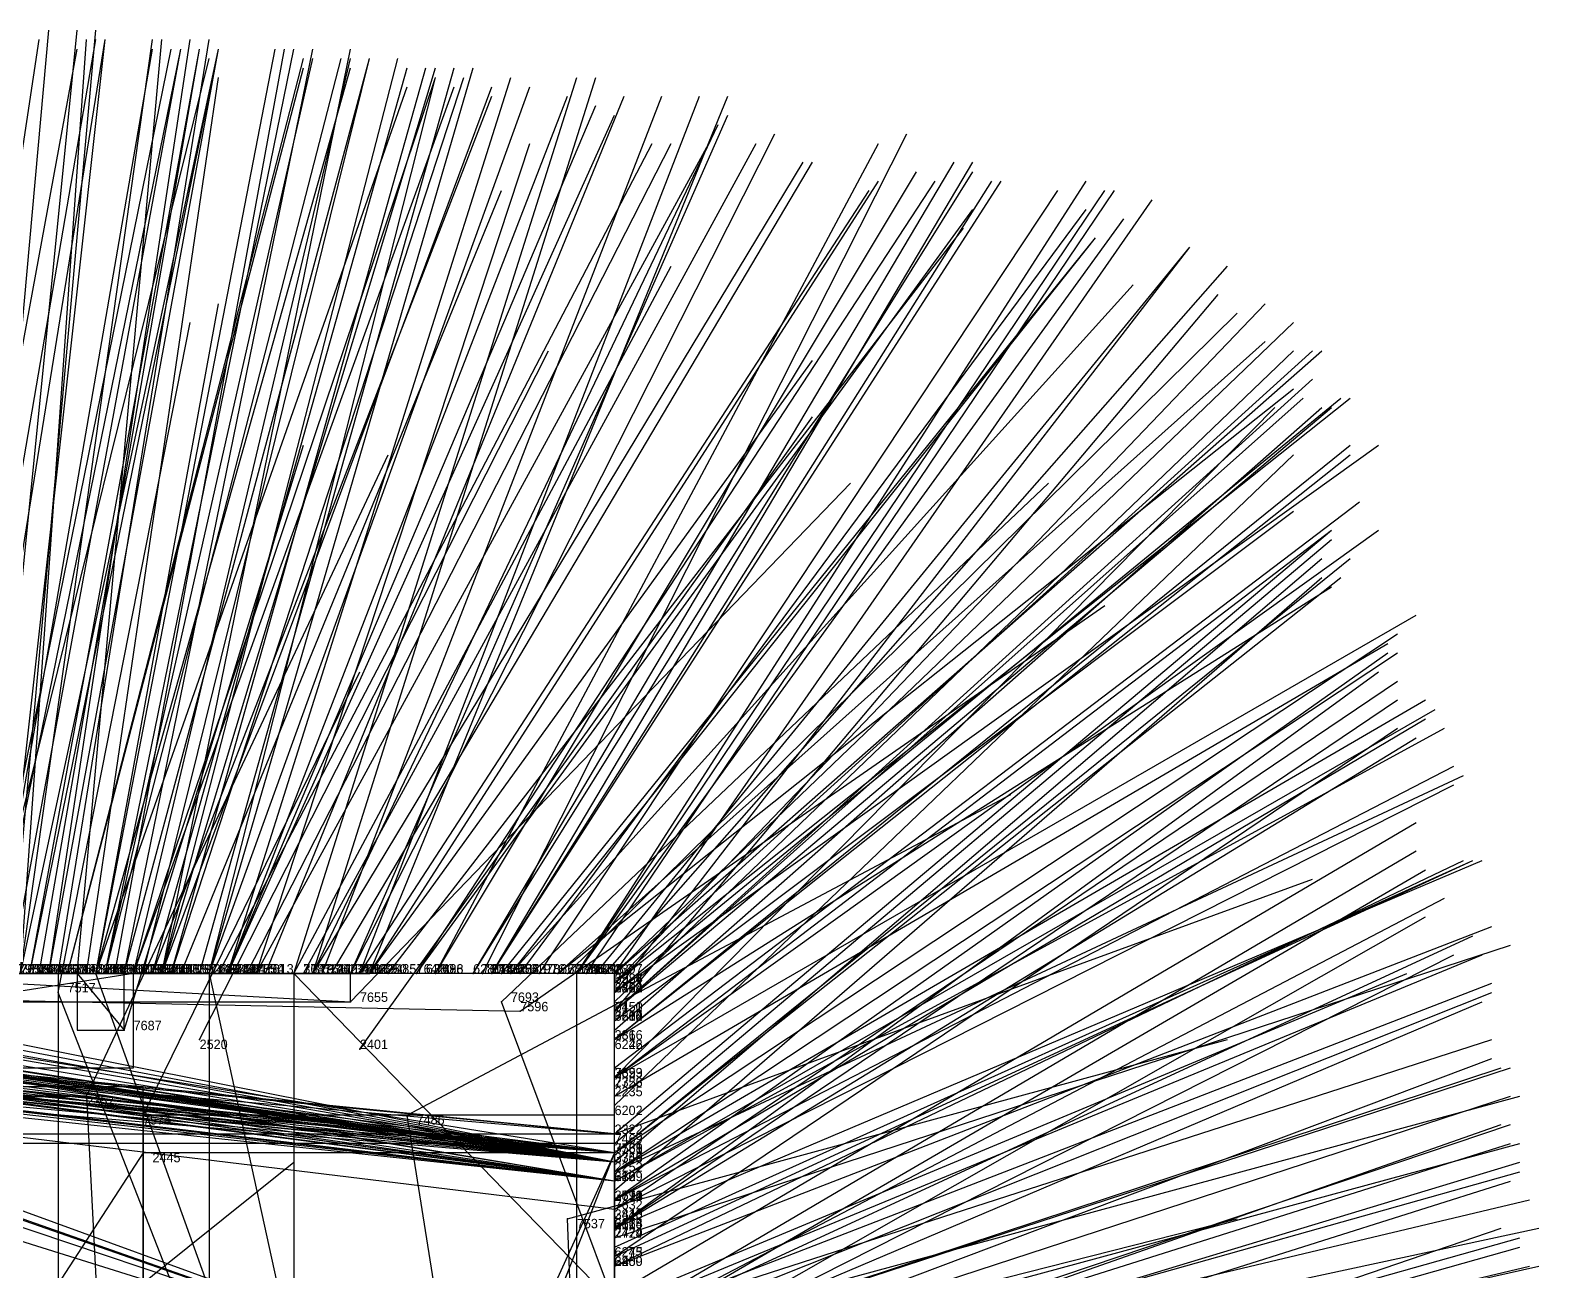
# Model space of a CAD drawing. Extents: x -0.07 to 1.1, y -0.07 to 1.1.
# Drawn here: x 0.938 to 1.098, y 0.9685 to 1.1 of the extents above; entities that cross this region are included whole.
import ezdxf

# ---------------------------------------------------------------- set-up
doc = ezdxf.new("R2010")
doc.units = 0
for name, color, linetype in [('Clients', 3, 'CONTINUOUS'), ('Facilities', 3, 'CONTINUOUS'), ('Facilities_lines', 3, 'CONTINUOUS'), ('Min_max_boxes', 1, 'CONTINUOUS'), ('Normals', 1, 'CONTINUOUS'), ('Source_points', 5, 'CONTINUOUS'), ('Text', 3, 'CONTINUOUS')]:
    doc.layers.add(name, color=color, linetype=linetype)

msp = doc.modelspace()

# ---------------------------------------------------------------- linework, layer by layer
at = {"layer": 'Clients', "color": 5}
for p in [(0.945, 1, 0.995), (0.966, 1, 0.988), (0.974, 1, 0.994), (0.941, 0.998, 1), (0.972, 0.997, 1), (0.988, 0.997, 1), (0.99, 0.996, 1), (1, 0.995, 0.983), (0.948, 0.994, 1), (0.95, 0.985, 1), (0.978, 0.985, 1), (1, 0.983, 0.986), (0.95, 0.981), (0.995, 0.974, 1)]:
    msp.add_point(p, dxfattribs=at)
at = {"layer": 'Facilities', "color": 3}
for p in [(0.939, 1, 0.102), (0.94, 1, 0.25), (0.94, 1, 0.633), (0.94, 1, 0.609), (0.941, 1, 0.186), (0.942, 1, 0.058), (0.942, 1, 0.554), (0.943, 1, 0.944), (0.944, 1, 0.969), (0.945, 1, 0.24), (0.945, 1, 0.487), (0.945, 1, 0.757), (0.946, 1, 0.093), (0.946, 1, 0.64), (0.946, 1, 0.831), (0.947, 1, 0.161), (0.948, 1, 0.192), (0.948, 1, 0.322), (0.949, 1, 0.151), (0.949, 1, 0.491), (0.949, 1, 0.727), (0.95, 1, 0.12), (0.951, 1, 0.344), (0.951, 1, 0.518), (0.952, 1, 0.24), (0.952, 1, 0.529), (0.952, 1, 0.601), (0.952, 1, 0.837), (0.953, 1, 0.106), (0.953, 1, 0.236), (0.953, 1, 0.616), (0.954, 1, 0.016), (0.956, 1, 0.309), (0.957, 1, 0.188), (0.957, 1, 0.723), (0.957, 1, 0.956), (0.958, 1, 0.475), (0.959, 1, 0.083), (0.959, 1, 0.177), (0.959, 1, 0.428), (0.959, 1, 0.544), (0.961, 1, 0.477), (0.962, 1, 0.231), (0.962, 1, 0.974), (0.963, 1, 0.859), (0.966, 1, 0.302), (0.967, 1, 0.445), (0.968, 1, 0.301), (0.968, 1, 0.699), (0.968, 1, 0.72), (0.969, 1, 0.596), (0.97, 1, 0.508), (0.972, 1, 0.179), (0.972, 1, 0.638), (0.973, 1, 0.055), (0.973, 1, 0.827), (0.974, 1, 0.236), (0.974, 1, 0.17), (0.976, 1, 0.084), (0.979, 1, 0.663), (0.979, 1, 0.788), (0.981, 1, 0.822), (0.981, 1, 0.886), (0.985, 1, 0.525), (0.985, 1, 0.897), (0.986, 1, 0.763), (0.987, 1, 0.471), (0.987, 1, 0.749), (0.987, 1, 0.899), (0.988, 1, 0.144), (0.989, 1, 0.271), (0.989, 1, 0.809), (0.99, 1, 0.537), (0.992, 1, 0.386), (0.994, 1, 0.687), (0.994, 1, 0.649), (0.995, 1, 0.776), (0.996, 1, 0.355), (0.996, 1, 0.9), (0.996, 1, 0.93), (0.997, 1, 0.323), (0.998, 1, 0.602), (0.999, 1, 0.911), (1, 1, 0.141), (1, 1, 0.358), (1, 1, 0.527), (1, 0.999, 0.251), (1, 0.999, 0.134), (1, 0.999, 0.866), (1, 0.998, 0.066), (1, 0.998, 0.138), (1, 0.998, 0.559), (1, 0.997, 0.716), (1, 0.996, 0.462), (1, 0.996, 0.592), (1, 0.996, 0.877), (1, 0.996, 0.944), (1, 0.996, 0.879), (1, 0.994, 0.455), (0.956, 0.993), (0.973, 0.992), (1, 0.993, 0.015), (1, 0.993, 0.624), (1, 0.993, 0.702), (1, 0.99, 0.872), (1, 0.989, 0.057), (1, 0.989, 0.031), (1, 0.989, 0.306), (1, 0.989, 0.955), (0.944, 0.987), (1, 0.987, 0.021), (1, 0.986, 0.566), (1, 0.983, 0.22), (1, 0.982, 0.316), (1, 0.981, 0.198), (1, 0.981, 0.377), (1, 0.981, 0.358), (1, 0.981, 0.354), (1, 0.981, 0.856), (1, 0.98, 0.352), (1, 0.979, 0.059), (1, 0.979, 0.145), (1, 0.979, 0.75), (1, 0.978, 0.459), (1, 0.978, 0.752), (1, 0.977, 0.341), (1, 0.976, 0.129), (1, 0.976, 0.331), (1, 0.976, 0.926), (1, 0.975, 0.146), (1, 0.975, 0.401), (1, 0.973, 0.061), (1, 0.973, 0.143), (1, 0.973, 0.499), (1, 0.973, 0.605), (1, 0.972, 0.826), (1, 0.971, 0.672), (1, 0.97, 0.59), (1, 0.97, 0.727), (1, 0.969, 0.044), (1, 0.969, 0.377)]:
    msp.add_point(p, dxfattribs=at)
at = {"layer": 'Facilities_lines', "color": 3}
for p, q in [((0.949, 1, 0.727), (0.703, 1, 0.718)), ((0.949, 1, 0.727), (0.72, 1, 0.743)), ((0.952, 1, 0.601), (0.724, 1, 0.622)), ((0.724, 1, 0.972), (0.974, 1, 0.994)), ((0.949, 1, 0.727), (0.726, 1, 0.754)), ((0.952, 1, 0.601), (0.741, 1, 0.563)), ((0.952, 1, 0.601), (0.763, 1, 0.591)), ((1, 0.98, 0.352), (0.765, 1, 0.392)), ((0.959, 1, 0.428), (0.765, 1, 0.464)), ((0.952, 1, 0.601), (0.769, 1, 0.577)), ((0.952, 1, 0.601), (0.781, 1, 0.554)), ((1, 0.98, 0.352), (0.785, 1, 0.352)), ((0.952, 1, 0.601), (0.789, 1, 0.555)), ((0.952, 1, 0.601), (0.791, 1, 0.533)), ((0.959, 1, 0.428), (0.792, 1, 0.484)), ((1, 0.981, 0.358), (0.794, 1, 0.387)), ((1, 0.975, 0.401), (0.794, 1, 0.425)), ((1, 0.978, 0.752), (0.794, 1, 0.747)), ((1, 0.981, 0.358), (0.795, 1, 0.404)), ((0.959, 1, 0.428), (0.796, 1, 0.502)), ((1, 0.981, 0.358), (0.797, 1, 0.424)), ((0.952, 1, 0.601), (0.797, 1, 0.558)), ((1, 0.98, 0.352), (0.802, 1, 0.346)), ((1, 0.98, 0.352), (0.804, 1, 0.355)), ((0.804, 1, 0.971), (1, 0.983, 0.986)), ((0.804, 1, 0.971), (0.99, 0.996, 1)), ((1, 0.981, 0.358), (0.805, 1, 0.414)), ((1, 0.978, 0.752), (0.805, 1, 0.744)), ((1, 0.978, 0.752), (0.811, 1, 0.713)), ((1, 0.978, 0.752), (0.812, 1, 0.732)), ((1, 0.98, 0.352), (0.814, 1, 0.285)), ((1, 0.978, 0.752), (0.815, 1, 0.743)), ((1, 0.981, 0.358), (0.816, 1, 0.431)), ((1, 0.98, 0.352), (0.818, 1, 0.342)), ((1, 0.981, 0.358), (0.819, 1, 0.439)), ((1, 0.983, 0.22), (0.824, 1, 0.275)), ((0.947, 1, 0.161), (0.826, 1, 0.239)), ((1, 0.98, 0.352), (0.828, 1, 0.331)), ((1, 0.983, 0.22), (0.829, 1, 0.286)), ((1, 0.978, 0.752), (0.83, 1, 0.728)), ((1, 0.978, 0.752), (0.832, 1, 0.725)), ((1, 0.981, 0.358), (0.838, 1, 0.429)), ((1, 0.98, 0.352), (0.839, 1, 0.42)), ((1, 0.978, 0.752), (0.84, 1, 0.727)), ((1, 0.978, 0.752), (0.841, 1, 0.714)), ((1, 0.98, 0.352), (0.844, 1, 0.279)), ((1, 0.978, 0.752), (0.846, 1, 0.706)), ((1, 0.952, 0.518), (0.846, 1, 0.539)), ((1, 0.981, 0.198), (0.851, 1, 0.255)), ((1, 0.98, 0.352), (0.853, 1, 0.325)), ((1, 0.98, 0.352), (0.853, 1, 0.409)), ((1, 0.978, 0.752), (0.855, 1, 0.664)), ((1, 0.98, 0.352), (0.856, 1, 0.314)), ((1, 0.952, 0.518), (0.857, 1, 0.547)), ((1, 0.98, 0.352), (0.859, 1, 0.396)), ((1, 0.98, 0.352), (0.86, 1, 0.43)), ((1, 0.98, 0.352), (0.86, 1, 0.319)), ((1, 0.98, 0.352), (0.862, 1, 0.332)), ((1, 0.952, 0.518), (0.862, 1, 0.512)), ((1, 0.952, 0.518), (0.862, 1, 0.524)), ((1, 0.98, 0.352), (0.863, 1, 0.302)), ((1, 0.952, 0.518), (0.863, 1, 0.492)), ((1, 0.98, 0.352), (0.865, 1, 0.287)), ((1, 0.978, 0.752), (0.867, 1, 0.742)), ((1, 0.952, 0.518), (0.868, 1, 0.561)), ((1, 0.98, 0.352), (0.869, 1, 0.315)), ((1, 0.978, 0.752), (0.869, 1, 0.697)), ((1, 0.98, 0.352), (0.87, 1, 0.279)), ((1, 0.98, 0.352), (0.87, 1, 0.374)), ((1, 0.98, 0.352), (0.877, 1, 0.36)), ((1, 0.981, 0.198), (0.882, 1, 0.238)), ((1, 0.98, 0.352), (0.884, 1, 0.291)), ((0.949, 1, 0.151), (0.885, 0.99)), ((1, 0.98, 0.352), (0.889, 1, 0.278)), ((1, 0.98, 0.352), (0.894, 1, 0.29)), ((1, 0.98, 0.352), (0.894, 1, 0.34)), ((1, 0.98, 0.352), (0.899, 1, 0.309)), ((0.917, 1, 0.971), (0.972, 0.997, 1)), ((0.943, 1, 0.944), (0.948, 0.994, 1)), ((1, 0.847, 0.951), (0.945, 1, 0.995)), ((0.957, 1, 0.956), (0.996, 0.822, 1)), ((1, 0.965, 0.958), (0.966, 1, 0.988)), ((1, 0.847, 0.951), (0.941, 0.998, 1)), ((1, 0.965, 0.958), (0.988, 0.997, 1)), ((1, 0.965, 0.958), (1, 0.995, 0.983)), ((0.944, 0.987), (0.672, 0.986)), ((0.944, 0.987), (0.675, 0.988)), ((0.944, 0.987), (0.684, 0.984)), ((0.944, 0.987), (0.688, 0.985)), ((0.944, 0.987), (0.722, 0.983)), ((0.944, 0.987), (0.95, 0.87)), ((1, 0.981, 0.856), (0.95, 0.985, 1)), ((1, 0.847, 0.951), (0.978, 0.985, 1)), ((1, 0.981, 0.198), (0.95, 0.981)), ((1, 0.981, 0.856), (0.974, 0.915, 1)), ((1, 0.981, 0.856), (0.974, 0.924, 1)), ((1, 0.981, 0.198), (1, 0.846, 0.199)), ((1, 0.981, 0.198), (1, 0.855, 0.207)), ((1, 0.981, 0.198), (1, 0.797, 0.261)), ((1, 0.981, 0.377), (1, 0.775, 0.341)), ((1, 0.981, 0.358), (1, 0.802, 0.46)), ((1, 0.981, 0.358), (1, 0.797, 0.456)), ((1, 0.981, 0.358), (1, 0.725, 0.382)), ((1, 0.981, 0.358), (1, 0.706, 0.366)), ((1, 0.981, 0.358), (1, 0.687, 0.368)), ((1, 0.981, 0.358), (1, 0.719, 0.374)), ((1, 0.981, 0.358), (1, 0.738, 0.401)), ((1, 0.98, 0.352), (1, 0.879, 0.498)), ((1, 0.98, 0.352), (1, 0.854, 0.454)), ((1, 0.98, 0.352), (1, 0.882, 0.44)), ((1, 0.98, 0.352), (1, 0.788, 0.404)), ((1, 0.98, 0.352), (1, 0.846, 0.317)), ((1, 0.98, 0.352), (1, 0.804, 0.311)), ((1, 0.98, 0.352), (1, 0.773, 0.346)), ((1, 0.98, 0.352), (1, 0.761, 0.305)), ((1, 0.98, 0.352), (1, 0.781, 0.285)), ((1, 0.98, 0.352), (1, 0.867, 0.43)), ((1, 0.98, 0.352), (1, 0.785, 0.335)), ((1, 0.98, 0.352), (1, 0.805, 0.291)), ((1, 0.98, 0.352), (1, 0.758, 0.363)), ((1, 0.98, 0.352), (1, 0.883, 0.447)), ((1, 0.98, 0.352), (1, 0.87, 0.476)), ((1, 0.98, 0.352), (1, 0.868, 0.282)), ((1, 0.98, 0.352), (1, 0.851, 0.465)), ((1, 0.98, 0.352), (1, 0.857, 0.303)), ((1, 0.98, 0.352), (1, 0.79, 0.324)), ((1, 0.98, 0.352), (1, 0.806, 0.382)), ((1, 0.98, 0.352), (1, 0.824, 0.385)), ((1, 0.98, 0.352), (1, 0.859, 0.412)), ((1, 0.98, 0.352), (1, 0.842, 0.26)), ((1, 0.98, 0.352), (1, 0.851, 0.392)), ((1, 0.98, 0.352), (1, 0.861, 0.412)), ((1, 0.98, 0.352), (1, 0.841, 0.259)), ((1, 0.98, 0.352), (1, 0.803, 0.282)), ((1, 0.98, 0.352), (1, 0.787, 0.392)), ((1, 0.98, 0.352), (1, 0.837, 0.387)), ((1, 0.98, 0.352), (1, 0.852, 0.359)), ((1, 0.98, 0.352), (1, 0.746, 0.359)), ((1, 0.98, 0.352), (1, 0.742, 0.336)), ((1, 0.98, 0.352), (1, 0.757, 0.341)), ((1, 0.978, 0.752), (1, 0.858, 0.749)), ((1, 0.978, 0.752), (1, 0.856, 0.688)), ((1, 0.978, 0.752), (1, 0.795, 0.682)), ((1, 0.978, 0.752), (1, 0.807, 0.67)), ((1, 0.978, 0.752), (1, 0.841, 0.667)), ((1, 0.978, 0.752), (1, 0.841, 0.663)), ((1, 0.978, 0.752), (1, 0.753, 0.729)), ((1, 0.978, 0.752), (1, 0.728, 0.755)), ((1, 0.978, 0.752), (1, 0.797, 0.746)), ((1, 0.978, 0.752), (1, 0.765, 0.713)), ((1, 0.978, 0.752), (1, 0.855, 0.688)), ((1, 0.978, 0.752), (1, 0.871, 0.69)), ((1, 0.978, 0.752), (1, 0.896, 0.753)), ((1, 0.978, 0.752), (1, 0.84, 0.666)), ((1, 0.978, 0.752), (1, 0.853, 0.632)), ((1, 0.978, 0.752), (1, 0.819, 0.683)), ((1, 0.978, 0.752), (1, 0.839, 0.69)), ((1, 0.978, 0.752), (1, 0.844, 0.655)), ((1, 0.978, 0.752), (1, 0.769, 0.715)), ((1, 0.978, 0.752), (1, 0.822, 0.746)), ((1, 0.978, 0.752), (1, 0.848, 0.634)), ((1, 0.978, 0.752), (1, 0.857, 0.687)), ((1, 0.978, 0.752), (1, 0.855, 0.664)), ((1, 0.978, 0.752), (1, 0.85, 0.664)), ((1, 0.978, 0.752), (1, 0.879, 0.685)), ((1, 0.978, 0.752), (1, 0.839, 0.746)), ((1, 0.978, 0.752), (1, 0.762, 0.79)), ((1, 0.978, 0.752), (1, 0.858, 0.815)), ((1, 0.975, 0.401), (1, 0.752, 0.418)), ((1, 0.975, 0.401), (1, 0.875, 0.551)), ((1, 0.975, 0.401), (1, 0.86, 0.535)), ((1, 0.975, 0.401), (1, 0.878, 0.552)), ((1, 0.975, 0.401), (1, 0.857, 0.533)), ((1, 0.847, 0.951), (0.995, 0.974, 1))]:
    msp.add_line(p, q, dxfattribs=at)
at = {"layer": 'Min_max_boxes', "color": 1}
for p, q in [((0.703, 1, 0.718), (0.949, 1, 0.718)), ((0.949, 1, 0.718), (0.703, 1, 0.718)), ((0.703, 1, 0.754), (0.949, 1, 0.754)), ((0.949, 1, 0.754), (0.703, 1, 0.754)), ((0.724, 1, 0.533), (0.952, 1, 0.533)), ((0.952, 1, 0.533), (0.724, 1, 0.533)), ((0.724, 1, 0.622), (0.952, 1, 0.622)), ((0.952, 1, 0.622), (0.724, 1, 0.622)), ((0.724, 1, 0.972), (0.974, 1, 0.972)), ((0.974, 1, 0.972), (0.724, 1, 0.972)), ((0.724, 1, 0.994), (0.974, 1, 0.994)), ((0.974, 1, 0.994), (0.724, 1, 0.994)), ((1, 1, 0.259), (0.765, 1, 0.259)), ((1, 1, 0.498), (0.765, 1, 0.498)), ((0.765, 1, 0.428), (0.959, 1, 0.428)), ((0.959, 1, 0.428), (0.765, 1, 0.428)), ((0.765, 1, 0.502), (0.959, 1, 0.502)), ((0.959, 1, 0.502), (0.765, 1, 0.502)), ((1, 1, 0.358), (0.794, 1, 0.358)), ((1, 1, 0.46), (0.794, 1, 0.46)), ((1, 1, 0.401), (0.794, 1, 0.401)), ((1, 1, 0.552), (0.794, 1, 0.552)), ((1, 1, 0.632), (0.794, 1, 0.632)), ((1, 1, 0.815), (0.794, 1, 0.815)), ((0.972, 1, 0.764), (0.8, 1, 0.764)), ((0.972, 1, 1), (0.8, 1, 1)), ((1, 1, 0.971), (0.804, 1, 0.971)), ((1, 1, 1), (0.804, 1, 1)), ((1, 1, 0.491), (0.807, 1, 0.491)), ((1, 1, 0.622), (0.807, 1, 0.622)), ((1, 1, 0.22), (0.824, 1, 0.22)), ((1, 1, 0.286), (0.824, 1, 0.286)), ((0.826, 1, 0.161), (0.947, 1, 0.161)), ((0.947, 1, 0.161), (0.826, 1, 0.161)), ((0.826, 1, 0.239), (0.947, 1, 0.239)), ((0.947, 1, 0.239), (0.826, 1, 0.239)), ((1, 1, 0.378), (0.827, 1, 0.378)), ((1, 1, 0.496), (0.827, 1, 0.496)), ((1, 1, 0.546), (0.848, 1, 0.546)), ((1, 1, 0.673), (0.848, 1, 0.673)), ((1, 1), (0.851, 1)), ((1, 1, 0.261), (0.851, 1, 0.261)), ((0.949, 1), (0.885, 1)), ((0.949, 1, 0.151), (0.885, 1, 0.151)), ((1, 1, 0.76), (0.941, 1, 0.76)), ((0.941, 1, 0.76), (0.941, 0.778, 0.76)), ((1, 1, 1), (0.941, 1, 1)), ((0.941, 1, 1), (0.941, 0.778, 1)), ((0.941, 1, 0.76), (0.941, 1, 1)), ((0.948, 1, 0.944), (0.943, 1, 0.944)), ((0.943, 1, 0.944), (0.943, 0.994, 0.944)), ((0.948, 1, 1), (0.943, 1, 1)), ((0.943, 1, 1), (0.943, 0.994, 1)), ((0.943, 1, 0.944), (0.943, 1, 1)), ((0.947, 1, 0.161), (0.947, 1, 0.161)), ((0.947, 1, 0.239), (0.947, 1, 0.239)), ((0.947, 1, 0.161), (0.947, 1, 0.239)), ((0.947, 1, 0.161), (0.947, 1, 0.239)), ((0.948, 0.994, 0.944), (0.948, 1, 0.944)), ((0.948, 0.994, 1), (0.948, 1, 1)), ((0.948, 1, 0.944), (0.948, 1, 1)), ((0.949, 0.99), (0.949, 1)), ((0.949, 0.99, 0.151), (0.949, 1, 0.151)), ((0.949, 1), (0.949, 1, 0.151)), ((0.949, 1, 0.718), (0.949, 1, 0.718)), ((0.949, 1, 0.754), (0.949, 1, 0.754)), ((0.949, 1, 0.718), (0.949, 1, 0.754)), ((0.949, 1, 0.718), (0.949, 1, 0.754)), ((0.952, 1, 0.533), (0.952, 1, 0.533)), ((0.952, 1, 0.622), (0.952, 1, 0.622)), ((0.952, 1, 0.533), (0.952, 1, 0.622)), ((0.952, 1, 0.533), (0.952, 1, 0.622)), ((0.996, 1, 0.956), (0.957, 1, 0.956)), ((0.957, 1, 0.956), (0.957, 0.822, 0.956)), ((0.996, 1, 1), (0.957, 1, 1)), ((0.957, 1, 1), (0.957, 0.822, 1)), ((0.957, 1, 0.956), (0.957, 1, 1)), ((0.959, 1, 0.428), (0.959, 1, 0.428)), ((0.959, 1, 0.502), (0.959, 1, 0.502)), ((0.959, 1, 0.428), (0.959, 1, 0.502)), ((0.959, 1, 0.428), (0.959, 1, 0.502)), ((1, 1, 0.844), (0.966, 1, 0.844)), ((0.966, 1, 0.844), (0.966, 0.735, 0.844)), ((1, 1, 1), (0.966, 1, 1)), ((0.966, 1, 1), (0.966, 0.735, 1)), ((0.966, 1, 0.844), (0.966, 1, 1)), ((0.972, 0.997, 0.764), (0.972, 1, 0.764)), ((0.972, 0.997, 1), (0.972, 1, 1)), ((0.972, 1, 0.764), (0.972, 1, 1)), ((0.974, 1, 0.972), (0.974, 1, 0.972)), ((0.974, 1, 0.994), (0.974, 1, 0.994)), ((0.974, 1, 0.972), (0.974, 1, 0.994)), ((0.974, 1, 0.972), (0.974, 1, 0.994)), ((0.996, 0.822, 0.956), (0.996, 1, 0.956)), ((0.996, 0.822, 1), (0.996, 1, 1)), ((0.996, 1, 0.956), (0.996, 1, 1)), ((1, 0.983, 0.22), (1, 1, 0.22)), ((1, 0.983, 0.286), (1, 1, 0.286)), ((1, 1, 0.22), (1, 1, 0.286)), ((1, 0.797), (1, 1)), ((1, 0.797, 0.261), (1, 1, 0.261)), ((1, 1), (1, 1, 0.261)), ((1, 0.699, 0.378), (1, 1, 0.378)), ((1, 0.699, 0.496), (1, 1, 0.496)), ((1, 1, 0.378), (1, 1, 0.496)), ((1, 0.742, 0.259), (1, 1, 0.259)), ((1, 0.742, 0.498), (1, 1, 0.498)), ((1, 1, 0.259), (1, 1, 0.498)), ((1, 0.687, 0.358), (1, 1, 0.358)), ((1, 0.687, 0.46), (1, 1, 0.46)), ((1, 1, 0.358), (1, 1, 0.46)), ((1, 0.752, 0.401), (1, 1, 0.401)), ((1, 0.752, 0.552), (1, 1, 0.552)), ((1, 1, 0.401), (1, 1, 0.552)), ((1, 0.677, 0.546), (1, 1, 0.546)), ((1, 0.677, 0.673), (1, 1, 0.673)), ((1, 1, 0.546), (1, 1, 0.673)), ((1, 0.728, 0.632), (1, 1, 0.632)), ((1, 0.728, 0.815), (1, 1, 0.815)), ((1, 1, 0.632), (1, 1, 0.815)), ((1, 0.716, 0.491), (1, 1, 0.491)), ((1, 0.716, 0.622), (1, 1, 0.622)), ((1, 1, 0.491), (1, 1, 0.622)), ((1, 0.778, 0.76), (1, 1, 0.76)), ((1, 0.778, 1), (1, 1, 1)), ((1, 1, 0.76), (1, 1, 1)), ((1, 0.983, 0.971), (1, 1, 0.971)), ((1, 0.983, 1), (1, 1, 1)), ((1, 1, 0.971), (1, 1, 1)), ((1, 0.735, 0.844), (1, 1, 0.844)), ((1, 0.735, 1), (1, 1, 1)), ((1, 1, 0.844), (1, 1, 1)), ((0.8, 0.997, 0.764), (0.972, 0.997, 0.764)), ((0.8, 0.997, 1), (0.972, 0.997, 1)), ((0.972, 0.997, 0.764), (0.972, 0.997, 1)), ((0.943, 0.994, 0.944), (0.948, 0.994, 0.944)), ((0.943, 0.994, 1), (0.948, 0.994, 1)), ((0.943, 0.994, 0.944), (0.943, 0.994, 1)), ((0.948, 0.994, 0.944), (0.948, 0.994, 1)), ((0.885, 0.99), (0.949, 0.99)), ((0.885, 0.99, 0.151), (0.949, 0.99, 0.151)), ((0.949, 0.99), (0.949, 0.99, 0.151)), ((0.95, 0.988), (0.672, 0.988)), ((0.95, 0.988), (0.672, 0.988)), ((0.95, 0.87), (0.95, 0.988)), ((0.95, 0.87), (0.95, 0.988)), ((0.95, 0.988), (0.95, 0.988)), ((1, 0.985, 0.856), (0.95, 0.985, 0.856)), ((0.95, 0.985, 0.856), (0.95, 0.915, 0.856)), ((1, 0.985, 1), (0.95, 0.985, 1)), ((0.95, 0.985, 1), (0.95, 0.915, 1)), ((0.95, 0.985, 0.856), (0.95, 0.985, 1)), ((1, 0.915, 0.856), (1, 0.985, 0.856)), ((1, 0.915, 1), (1, 0.985, 1)), ((1, 0.985, 0.856), (1, 0.985, 1)), ((0.804, 0.983, 0.971), (1, 0.983, 0.971)), ((0.804, 0.983, 1), (1, 0.983, 1)), ((0.824, 0.983, 0.22), (1, 0.983, 0.22)), ((0.824, 0.983, 0.286), (1, 0.983, 0.286)), ((1, 0.983, 0.22), (1, 0.983, 0.286)), ((1, 0.983, 0.971), (1, 0.983, 1)), ((1, 0.982), (0.908, 0.982)), ((1, 0.982, 0.051), (0.908, 0.982, 0.051)), ((1, 0.885), (1, 0.982)), ((1, 0.885, 0.051), (1, 0.982, 0.051)), ((1, 0.982), (1, 0.982, 0.051)), ((1, 0.775, 0.341), (1, 0.981, 0.341)), ((1, 0.981, 0.341), (1, 0.981, 0.341)), ((1, 0.981, 0.341), (1, 0.775, 0.341)), ((1, 0.775, 0.377), (1, 0.981, 0.377)), ((1, 0.981, 0.377), (1, 0.981, 0.377)), ((1, 0.981, 0.377), (1, 0.775, 0.377)), ((1, 0.981, 0.341), (1, 0.981, 0.377)), ((1, 0.981, 0.341), (1, 0.981, 0.377))]:
    msp.add_line(p, q, dxfattribs=at)
at = {"layer": 'Normals', "color": 1}
for p, q in [((0.924, 1, 0.484), (0.939, 1.099, 0.483)), ((0.928, 1, 0.367), (0.945, 1.099, 0.368)), ((0.93, 1, 0.365), (0.946, 1.099, 0.365)), ((0.931, 1, 0.264), (0.94, 1.1, 0.265)), ((0.933, 1, 0.584), (0.943, 1.1, 0.585)), ((0.935, 1, 0.125), (0.946, 1.099, 0.127)), ((0.936, 1, 0.228), (0.945, 1.1, 0.226)), ((0.937, 1, 0.891), (0.951, 1.099, 0.891)), ((0.937, 1, 0.945), (0.944, 1.099, 0.958)), ((0.94, 1, 0.25), (0.955, 1.099, 0.252)), ((0.94, 1, 0.633), (0.955, 1.099, 0.634)), ((0.941, 1, 0.186), (0.957, 1.099, 0.187)), ((0.943, 1, 0.944), (0.952, 1.099, 0.957)), ((0.925, 1, 0.845), (0.943, 1.098, 0.841)), ((0.933, 1, 0.513), (0.953, 1.098, 0.515)), ((0.934, 1, 0.21), (0.951, 1.098, 0.212)), ((0.934, 1, 0.676), (0.954, 1.098, 0.68)), ((0.936, 1, 0.424), (0.954, 1.098, 0.424)), ((0.937, 1, 0.859), (0.958, 1.098, 0.853)), ((0.938, 1, 0.805), (0.956, 1.098, 0.806)), ((0.938, 1, 0.788), (0.958, 1.098, 0.786)), ((0.939, 1, 0.102), (0.956, 1.098, 0.096)), ((0.94, 1, 0.609), (0.958, 1.098, 0.611)), ((0.945, 1, 0.24), (0.964, 1.098, 0.242)), ((0.946, 1, 0.831), (0.966, 1.098, 0.828)), ((0.947, 1, 0.161), (0.965, 1.098, 0.161)), ((0.948, 1, 0.192), (0.968, 1.098, 0.192)), ((0.952, 1, 0.837), (0.972, 1.098, 0.833)), ((0.933, 1, 0.475), (0.957, 1.097, 0.469)), ((0.942, 1, 0.554), (0.967, 1.097, 0.553)), ((0.942, 1, 0.058), (0.967, 1.096, 0.044)), ((0.945, 1, 0.757), (0.972, 1.096, 0.753)), ((0.946, 1, 0.093), (0.971, 1.097, 0.09)), ((0.946, 1, 0.64), (0.968, 1.097, 0.641)), ((0.948, 1, 0.322), (0.974, 1.097, 0.323)), ((0.949, 1, 0.151), (0.972, 1.097, 0.153)), ((0.95, 1, 0.12), (0.974, 1.097, 0.117)), ((0.951, 1, 0.344), (0.978, 1.096, 0.345)), ((0.952, 1, 0.24), (0.977, 1.097, 0.241)), ((0.952, 1, 0.601), (0.981, 1.096, 0.604)), ((0.953, 1, 0.236), (0.98, 1.096, 0.237)), ((0.956, 1, 0.309), (0.983, 1.096, 0.314)), ((0.957, 1, 0.188), (0.985, 1.096, 0.19)), ((0.944, 1, 0.969), (0.958, 1.095, 0.997)), ((0.949, 1, 0.727), (0.981, 1.095, 0.73)), ((0.953, 1, 0.106), (0.984, 1.095, 0.101)), ((0.953, 1, 0.616), (0.984, 1.095, 0.618)), ((0.957, 1, 0.956), (0.981, 1.095, 0.978)), ((0.959, 1, 0.177), (0.989, 1.095, 0.175)), ((0.966, 1, 0.302), (0.996, 1.095, 0.307)), ((0.968, 1, 0.301), (0.998, 1.095, 0.306)), ((0.945, 1, 0.487), (0.978, 1.094, 0.485)), ((0.949, 1, 0.491), (0.983, 1.094, 0.487)), ((0.951, 1, 0.518), (0.987, 1.093, 0.518)), ((0.952, 1, 0.529), (0.987, 1.094, 0.529)), ((0.957, 1, 0.723), (0.991, 1.094, 0.726)), ((0.959, 1, 0.428), (0.995, 1.093, 0.431)), ((0.963, 1, 0.859), (1.001, 1.093, 0.856)), ((0.969, 1, 0.596), (1.005, 1.093, 0.596)), ((0.973, 1, 0.827), (1.009, 1.093, 0.822)), ((0.974, 1, 0.17), (1.012, 1.093, 0.169)), ((0.959, 1, 0.544), (0.998, 1.092, 0.54)), ((0.959, 1, 0.083), (1, 1.091, 0.082)), ((0.972, 1, 0.638), (1.012, 1.091, 0.636)), ((0.968, 1, 0.72), (1.011, 1.09, 0.72)), ((0.958, 1, 0.475), (1.004, 1.088, 0.463)), ((0.961, 1, 0.477), (1.006, 1.088, 0.465)), ((0.962, 1, 0.231), (1.01, 1.088, 0.231)), ((0.962, 1, 0.974), (0.991, 1.088, 1.011)), ((0.967, 1, 0.445), (1.015, 1.088, 0.437)), ((0.972, 1, 0.179), (1.017, 1.089, 0.185)), ((0.981, 1, 0.886), (1.028, 1.088, 0.879)), ((0.986, 1, 0.763), (1.031, 1.089, 0.761)), ((0.968, 1, 0.699), (1.02, 1.086, 0.697)), ((0.97, 1, 0.508), (1.021, 1.086, 0.506)), ((0.981, 1, 0.822), (1.032, 1.085, 0.814)), ((0.985, 1, 0.897), (1.036, 1.086, 0.893)), ((0.985, 1, 0.525), (1.038, 1.085, 0.524)), ((0.987, 1, 0.899), (1.038, 1.086, 0.894)), ((0.954, 1, 0.016), (0.988, 1.083, -0.029)), ((0.973, 1, 0.055), (1.027, 1.083, 0.04)), ((0.974, 1, 0.236), (1.028, 1.084, 0.232)), ((0.979, 1, 0.788), (1.034, 1.084, 0.79)), ((0.987, 1, 0.471), (1.04, 1.084, 0.461)), ((0.987, 1, 0.749), (1.041, 1.084, 0.745)), ((0.992, 1, 0.386), (1.047, 1.083, 0.389)), ((0.996, 1, 0.93), (1.05, 1.084, 0.934)), ((0.996, 1, 0.9), (1.052, 1.083, 0.897)), ((0.997, 1, 0.323), (1.053, 1.083, 0.326)), ((1, 1, 0.358), (1.057, 1.082, 0.367)), ((0.979, 1, 0.663), (1.038, 1.081, 0.664)), ((0.99, 1, 0.537), (1.05, 1.081, 0.535)), ((0.996, 1, 0.355), (1.054, 1.08, 0.366)), ((0.976, 1, 0.084), (1.037, 1.079, 0.081)), ((0.988, 1, 0.144), (1.051, 1.078, 0.148)), ((0.989, 1, 0.809), (1.051, 1.078, 0.804)), ((0.998, 1, 0.602), (1.061, 1.077, 0.599)), ((1, 0.998, 0.559), (1.061, 1.077, 0.559)), ((0.966, 1, 0.988), (1.006, 1.075, 1.04)), ((0.999, 1, 0.911), (1.065, 1.075, 0.907)), ((0.989, 1, 0.271), (1.055, 1.073, 0.256)), ((1, 0.996, 0.592), (1.064, 1.072, 0.591)), ((0.945, 1, 0.995), (0.958, 1.071, 1.064)), ((1, 0.999, 0.866), (1.069, 1.071, 0.857)), ((0.941, 0.998, 1), (0.955, 1.069, 1.069)), ((0.995, 1, 0.776), (1.066, 1.07, 0.78)), ((1, 1, 0.527), (1.072, 1.069, 0.523)), ((0.994, 1, 0.649), (1.069, 1.067, 0.65)), ((0.956, 0.993), (0.993, 1.066, -0.057)), ((1, 0.999, 0.251), (1.074, 1.066, 0.244)), ((1, 1, 0.141), (1.075, 1.066, 0.148)), ((1, 0.997, 0.716), (1.072, 1.066, 0.71)), ((0.974, 1, 0.994), (1.021, 1.065, 1.053)), ((1, 0.996, 0.877), (1.074, 1.063, 0.868)), ((1, 0.996, 0.879), (1.074, 1.063, 0.871)), ((0.994, 1, 0.687), (1.072, 1.062, 0.683)), ((1, 0.999, 0.134), (1.078, 1.061, 0.134)), ((1, 0.998, 0.138), (1.077, 1.061, 0.144)), ((1, 0.996, 0.944), (1.073, 1.061, 0.962)), ((0.973, 0.992), (1.021, 1.059, -0.056)), ((1, 0.989, 0.306), (1.07, 1.06, 0.301)), ((1, 0.996, 0.462), (1.076, 1.06, 0.459)), ((1, 0.994, 0.455), (1.075, 1.06, 0.45)), ((0.948, 0.994, 1), (0.967, 1.056, 1.077)), ((1, 0.998, 0.066), (1.081, 1.056, 0.057)), ((1, 0.993, 0.702), (1.078, 1.056, 0.702)), ((0.944, 0.987), (0.976, 1.055, -0.065)), ((1, 0.986, 0.566), (1.072, 1.055, 0.563)), ((1, 0.993, 0.624), (1.078, 1.055, 0.625)), ((0.972, 0.997, 1), (1.025, 1.052, 1.065)), ((0.988, 0.997, 1), (1.046, 1.052, 1.061)), ((1, 0.99, 0.872), (1.079, 1.05, 0.861)), ((1, 0.995, 0.983), (1.072, 1.049, 1.026)), ((1, 0.983, 0.22), (1.076, 1.047, 0.232)), ((1, 0.989, 0.057), (1.081, 1.047, 0.048)), ((1, 0.989, 0.955), (1.076, 1.047, 0.985)), ((1, 0.982, 0.316), (1.076, 1.046, 0.304)), ((1, 0.981, 0.377), (1.078, 1.044, 0.379)), ((1, 0.98, 0.352), (1.075, 1.044, 0.371)), ((1, 0.981, 0.198), (1.077, 1.042, 0.214)), ((1, 0.981, 0.358), (1.077, 1.042, 0.375)), ((1, 0.981, 0.354), (1.077, 1.042, 0.371)), ((1, 0.977, 0.341), (1.075, 1.042, 0.348)), ((1, 0.993, 0.015), (1.076, 1.041, -0.028)), ((0.99, 0.996, 1), (1.052, 1.039, 1.066)), ((1, 0.989, 0.031), (1.085, 1.038, 0.01)), ((1, 0.981, 0.856), (1.083, 1.036, 0.843)), ((1, 0.987, 0.021), (1.082, 1.035, -0.01)), ((1, 0.979, 0.145), (1.083, 1.034, 0.15)), ((1, 0.976, 0.331), (1.082, 1.034, 0.33)), ((0.95, 0.985, 1), (0.973, 1.032, 1.085)), ((1, 0.973, 0.605), (1.081, 1.032, 0.605)), ((1, 0.975, 0.146), (1.083, 1.031, 0.151)), ((1, 0.973, 0.143), (1.083, 1.029, 0.146)), ((1, 0.979, 0.75), (1.086, 1.029, 0.754)), ((1, 0.978, 0.459), (1.087, 1.028, 0.459)), ((1, 0.976, 0.926), (1.086, 1.027, 0.927)), ((1, 0.978, 0.752), (1.088, 1.026, 0.759)), ((1, 0.97, 0.59), (1.083, 1.026, 0.593)), ((1, 0.973, 0.499), (1.085, 1.025, 0.491)), ((1, 0.976, 0.129), (1.089, 1.022, 0.133)), ((1, 0.979, 0.059), (1.09, 1.021, 0.048)), ((0.978, 0.985, 1), (1.042, 1.019, 1.069)), ((1, 0.975, 0.401), (1.089, 1.02, 0.408)), ((1, 0.966, 0.351), (1.085, 1.016, 0.363)), ((1, 0.963, 0.356), (1.085, 1.013, 0.368)), ((1, 0.973, 0.061), (1.092, 1.012, 0.051)), ((1, 0.969, 0.377), (1.09, 1.012, 0.385)), ((1, 0.97, 0.727), (1.091, 1.012, 0.724)), ((1, 0.971, 0.672), (1.091, 1.012, 0.669)), ((1, 0.961, 0.177), (1.086, 1.011, 0.182)), ((1, 0.983, 0.986), (1.074, 1.01, 1.047)), ((1, 0.962, 0.361), (1.088, 1.008, 0.369)), ((1, 0.957, 0.192), (1.086, 1.006, 0.206)), ((1, 0.969, 0.044), (1.093, 1.005, 0.039)), ((1, 0.962, 0.134), (1.091, 1.004, 0.137)), ((1, 0.972, 0.826), (1.095, 1.003, 0.825)), ((1, 0.964, 0.713), (1.092, 1.002, 0.712)), ((1, 0.957, 0.625), (1.089, 1.002, 0.621)), ((1, 0.965, 0.958), (1.084, 1, 1)), ((1, 0.963, 0.786), (1.093, 0.999, 0.791)), ((1, 0.961, 0.716), (1.093, 0.998, 0.712)), ((1, 0.958, 0.647), (1.092, 0.997, 0.644)), ((0.995, 0.974, 1), (1.065, 0.993, 1.069)), ((1, 0.963, 0.033), (1.093, 0.993, 0.012)), ((1, 0.956, 0.488), (1.093, 0.991, 0.483)), ((1, 0.959, 0.818), (1.095, 0.99, 0.82)), ((1, 0.959, 0.859), (1.094, 0.99, 0.848)), ((1, 0.956, 0.701), (1.095, 0.987, 0.696)), ((1, 0.961, 0.93), (1.096, 0.987, 0.939)), ((1, 0.951, 0.276), (1.094, 0.984, 0.266)), ((1, 0.952, 0.518), (1.095, 0.984, 0.523)), ((0.95, 0.981), (0.915, 0.927, 0.076)), ((1, 0.956, 0.322), (1.096, 0.982, 0.316)), ((1, 0.952, 0.765), (1.095, 0.982, 0.771)), ((0.946, 0.964, 1), (0.966, 0.98, 1.096)), ((1, 0.951, 0.501), (1.096, 0.98, 0.502)), ((1, 0.952, 0.564), (1.096, 0.979, 0.564)), ((1, 0.948, 0.47), (1.095, 0.978, 0.468)), ((1, 0.953, 0.848), (1.097, 0.976, 0.841)), ((0.991, 0.955), (1.066, 0.974, -0.064)), ((1, 0.941, 0.233), (1.094, 0.973, 0.225)), ((1, 0.952, 0.691), (1.098, 0.973, 0.687)), ((1, 0.945, 0.463), (1.096, 0.972, 0.463)), ((1, 0.944, 0.454), (1.096, 0.971, 0.46)), ((1, 0.947, 0.741), (1.098, 0.969, 0.743)), ((1, 0.946, 0.524), (1.097, 0.969, 0.525))]:
    msp.add_line(p, q, dxfattribs=at)
at = {"layer": 'Source_points', "color": 5}
for p in [(0.939, 1, 0.102), (0.94, 1, 0.25), (0.94, 1, 0.633), (0.94, 1, 0.609), (0.941, 1, 0.186), (0.942, 1, 0.058), (0.942, 1, 0.554), (0.943, 1, 0.944), (0.944, 1, 0.969), (0.945, 1, 0.24), (0.945, 1, 0.487), (0.945, 1, 0.757), (0.945, 1, 0.995), (0.946, 1, 0.093), (0.946, 1, 0.64), (0.946, 1, 0.831), (0.947, 1, 0.161), (0.948, 1, 0.192), (0.948, 1, 0.322), (0.949, 1, 0.151), (0.949, 1, 0.491), (0.949, 1, 0.727), (0.95, 1, 0.12), (0.951, 1, 0.344), (0.951, 1, 0.518), (0.952, 1, 0.24), (0.952, 1, 0.529), (0.952, 1, 0.601), (0.952, 1, 0.837), (0.953, 1, 0.106), (0.953, 1, 0.236), (0.953, 1, 0.616), (0.954, 1, 0.016), (0.956, 1, 0.309), (0.957, 1, 0.188), (0.957, 1, 0.723), (0.957, 1, 0.956), (0.958, 1, 0.475), (0.959, 1, 0.083), (0.959, 1, 0.177), (0.959, 1, 0.428), (0.959, 1, 0.544), (0.961, 1, 0.477), (0.962, 1, 0.231), (0.962, 1, 0.974), (0.963, 1, 0.859), (0.966, 1, 0.302), (0.966, 1, 0.988), (0.967, 1, 0.445), (0.968, 1, 0.301), (0.968, 1, 0.699), (0.968, 1, 0.72), (0.969, 1, 0.596), (0.97, 1, 0.508), (0.972, 1, 0.179), (0.972, 1, 0.638), (0.973, 1, 0.055), (0.973, 1, 0.827), (0.974, 1, 0.236), (0.974, 1, 0.17), (0.974, 1, 0.994), (0.976, 1, 0.084), (0.979, 1, 0.663), (0.979, 1, 0.788), (0.981, 1, 0.822), (0.981, 1, 0.886), (0.985, 1, 0.525), (0.985, 1, 0.897), (0.986, 1, 0.763), (0.987, 1, 0.471), (0.987, 1, 0.749), (0.987, 1, 0.899), (0.988, 1, 0.144), (0.989, 1, 0.271), (0.989, 1, 0.809), (0.99, 1, 0.537), (0.992, 1, 0.386), (0.994, 1, 0.687), (0.994, 1, 0.649), (0.995, 1, 0.776), (0.996, 1, 0.355), (0.996, 1, 0.9), (0.996, 1, 0.93), (0.997, 1, 0.323), (0.998, 1, 0.602), (0.999, 1, 0.911), (1, 1, 0.141), (1, 1, 0.358), (1, 1, 0.527), (1, 0.999, 0.251), (1, 0.999, 0.134), (1, 0.999, 0.866), (0.941, 0.998, 1), (0.972, 0.997, 1), (0.988, 0.997, 1), (1, 0.998, 0.066), (1, 0.998, 0.138), (1, 0.998, 0.559), (1, 0.997, 0.716), (0.99, 0.996, 1), (1, 0.996, 0.462), (1, 0.996, 0.592), (1, 0.996, 0.877), (1, 0.996, 0.944), (1, 0.996, 0.879), (1, 0.995, 0.983), (0.948, 0.994, 1), (1, 0.994, 0.455), (0.956, 0.993), (0.973, 0.992), (1, 0.993, 0.015), (1, 0.993, 0.624), (1, 0.993, 0.702), (1, 0.99, 0.872), (1, 0.989, 0.057), (1, 0.989, 0.031), (1, 0.989, 0.306), (1, 0.989, 0.955), (0.944, 0.987), (1, 0.987, 0.021), (1, 0.986, 0.566), (0.95, 0.985, 1), (0.978, 0.985, 1), (1, 0.983, 0.22), (1, 0.983, 0.986), (0.95, 0.981), (1, 0.982, 0.316), (1, 0.981, 0.198), (1, 0.981, 0.377), (1, 0.981, 0.358), (1, 0.981, 0.354), (1, 0.981, 0.856), (1, 0.98, 0.352), (1, 0.979, 0.059), (1, 0.979, 0.145), (1, 0.979, 0.75), (1, 0.978, 0.459), (1, 0.978, 0.752), (1, 0.977, 0.341), (1, 0.976, 0.129), (1, 0.976, 0.331), (1, 0.976, 0.926), (1, 0.975, 0.146), (1, 0.975, 0.401), (0.995, 0.974, 1), (1, 0.973, 0.061), (1, 0.973, 0.143), (1, 0.973, 0.499), (1, 0.973, 0.605), (1, 0.972, 0.826), (1, 0.971, 0.672), (1, 0.97, 0.59), (1, 0.97, 0.727), (1, 0.969, 0.044), (1, 0.969, 0.377)]:
    msp.add_point(p, dxfattribs=at)

# ---------------------------------------------------------------- texts
at = {"layer": 'Text', "color": 3}
for s, p in [('3798', (0.936, 1, 0.424)), ('2352', (0.937, 1, 0.228)), ('7656', (0.937, 1, 0.891)), ('7452', (0.938, 1, 0.805)), ('7458', (0.938, 1, 0.859)), ('7698', (0.938, 1, 0.945)), ('2408', (0.939, 1, 0.102)), ('7647', (0.939, 1, 0.788)), ('2436', (0.94, 1, 0.25)), ('6221', (0.941, 1, 0.633)), ('6267', (0.941, 1, 0.609)), ('2244', (0.942, 1, 0.186)), ('2332', (0.942, 1, 0.058)), ('6199', (0.942, 1, 0.554)), ('7568', (0.943, 1, 0.944)), ('2344', (0.945, 1, 0.24)), ('6254', (0.945, 1, 0.757)), ('7660', (0.945, 1, 0.969)), ('3881', (0.946, 1, 0.487)), ('2260', (0.946, 1, 0.093)), ('6113', (0.946, 1, 0.64)), ('7675', (0.946, 1, 0.831)), ('7715', (0.946, 1, 0.995)), ('2240', (0.947, 1, 0.161)), ('2460', (0.948, 1, 0.192)), ('3819', (0.949, 1, 0.491)), ('3833', (0.949, 1, 0.322)), ('2249', (0.95, 1, 0.151)), ('2308', (0.95, 1, 0.12)), ('6156', (0.95, 1, 0.727)), ('3822', (0.951, 1, 0.344)), ('2455', (0.952, 1, 0.24)), ('6250', (0.952, 1, 0.518)), ('2348', (0.953, 1, 0.106)), ('2483', (0.953, 1, 0.236)), ('6136', (0.953, 1, 0.529)), ('6260', (0.953, 1, 0.601)), ('7681', (0.953, 1, 0.837)), ('6106', (0.954, 1, 0.616)), ('2297', (0.955, 1, 0.016)), ('3928', (0.956, 1, 0.309)), ('7449', (0.957, 1, 0.956)), ('2454', (0.958, 1, 0.188)), ('6294', (0.958, 1, 0.723)), ('3749', (0.959, 1, 0.428)), ('3834', (0.959, 1, 0.475)), ('2247', (0.959, 1, 0.083)), ('6236', (0.959, 1, 0.544)), ('2504', (0.96, 1, 0.177)), ('3815', (0.961, 1, 0.477)), ('2330', (0.962, 1, 0.231)), ('7554', (0.962, 1, 0.974)), ('7613', (0.963, 1, 0.859)), ('3737', (0.967, 1, 0.302)), ('7641', (0.967, 1, 0.988)), ('3733', (0.968, 1, 0.445)), ('3793', (0.968, 1, 0.301)), ('6124', (0.969, 1, 0.699)), ('6146', (0.969, 1, 0.72)), ('6111', (0.97, 1, 0.596)), ('6134', (0.971, 1, 0.508)), ('2283', (0.972, 1, 0.179)), ('6211', (0.972, 1, 0.638)), ('2492', (0.973, 1, 0.055)), ('7711', (0.973, 1, 0.827)), ('2472', (0.974, 1, 0.17)), ('7459', (0.974, 1, 0.994)), ('2250', (0.975, 1, 0.236)), ('2485', (0.976, 1, 0.084)), ('7642', (0.979, 1, 0.788)), ('6300', (0.98, 1, 0.663)), ('7488', (0.981, 1, 0.822)), ('7696', (0.981, 1, 0.886)), ('6280', (0.985, 1, 0.525)), ('7604', (0.986, 1, 0.897)), ('3740', (0.987, 1, 0.471)), ('6188', (0.987, 1, 0.749)), ('7489', (0.987, 1, 0.763)), ('7505', (0.988, 1, 0.899)), ('3764', (0.989, 1, 0.271)), ('2256', (0.989, 1, 0.144)), ('7487', (0.989, 1, 0.809)), ('6197', (0.991, 1, 0.537)), ('3786', (0.992, 1, 0.386)), ('6171', (0.994, 1, 0.687)), ('6231', (0.995, 1, 0.649)), ('7577', (0.995, 1, 0.776)), ('3748', (0.996, 1, 0.355)), ('7700', (0.996, 1, 0.93)), ('3923', (0.997, 1, 0.323)), ('7485', (0.997, 1, 0.9)), ('6248', (0.998, 1, 0.602)), ('7462', (0.999, 1, 0.911)), ('3926', (1, 0.999, 0.358)), ('2397', (1, 1, 0.141)), ('6284', (1, 0.999, 0.527)), ('7527', (1, 0.999, 0.866)), ('7517', (0.942, 0.998, 1)), ('2324', (1, 0.998, 0.066)), ('2356', (1, 0.998, 0.251)), ('2392', (1, 0.998, 0.134)), ('2409', (1, 0.998, 0.138)), ('6289', (1, 0.998, 0.559)), ('7655', (0.973, 0.997, 1)), ('7693', (0.989, 0.997, 1)), ('7596', (0.99, 0.996, 1)), ('6150', (1, 0.996, 0.716)), ('7451', (1, 0.996, 0.877)), ('7687', (0.949, 0.994, 1)), ('3856', (1, 0.995, 0.462)), ('6214', (1, 0.995, 0.592)), ('7600', (1, 0.995, 0.983)), ('7662', (1, 0.995, 0.944)), ('7685', (1, 0.995, 0.879)), ('3866', (1, 0.993, 0.455)), ('2316', (1, 0.993, 0.015)), ('2520', (0.956, 0.992)), ('2401', (0.973, 0.992)), ('6222', (1, 0.992, 0.624)), ('6246', (1, 0.992, 0.702)), ('3853', (1, 0.989, 0.306)), ('2529', (1, 0.989, 0.031)), ('7699', (1, 0.989, 0.872)), ('2353', (1, 0.988, 0.057)), ('7726', (1, 0.988, 0.955)), ('2357', (0.944, 0.986)), ('2235', (1, 0.987, 0.021)), ('6202', (1, 0.985, 0.566)), ('7574', (0.95, 0.984, 1)), ('7486', (0.979, 0.984, 1)), ('2322', (1, 0.983, 0.22)), ('7469', (1, 0.982, 0.986)), ('2445', (0.951, 0.98)), ('3761', (1, 0.981, 0.316)), ('3788', (1, 0.981, 0.354)), ('3743', (1, 0.98, 0.377)), ('3746', (1, 0.98, 0.352)), ('3755', (1, 0.98, 0.358)), ('7559', (1, 0.981, 0.856)), ('2349', (1, 0.98, 0.198)), ('3809', (1, 0.978, 0.459)), ('2252', (1, 0.979, 0.059)), ('2399', (1, 0.978, 0.145)), ('6169', (1, 0.978, 0.752)), ('6229', (1, 0.978, 0.75)), ('3794', (1, 0.976, 0.331)), ('3871', (1, 0.976, 0.341)), ('2519', (1, 0.976, 0.129)), ('7632', (1, 0.975, 0.926)), ('3840', (1, 0.974, 0.401)), ('2418', (1, 0.974, 0.146)), ('7537', (0.996, 0.973, 1)), ('3818', (1, 0.973, 0.499)), ('2524', (1, 0.973, 0.143)), ('6165', (1, 0.973, 0.605)), ('2479', (1, 0.972, 0.061)), ('7724', (1, 0.972, 0.826)), ('6245', (1, 0.97, 0.59)), ('6273', (1, 0.97, 0.672)), ('3800', (1, 0.969, 0.377)), ('2459', (1, 0.969, 0.044)), ('6259', (1, 0.969, 0.727))]:
    msp.add_text(s, height=0.001, dxfattribs=at).set_placement(p)

doc.saveas('drawing.dxf')
